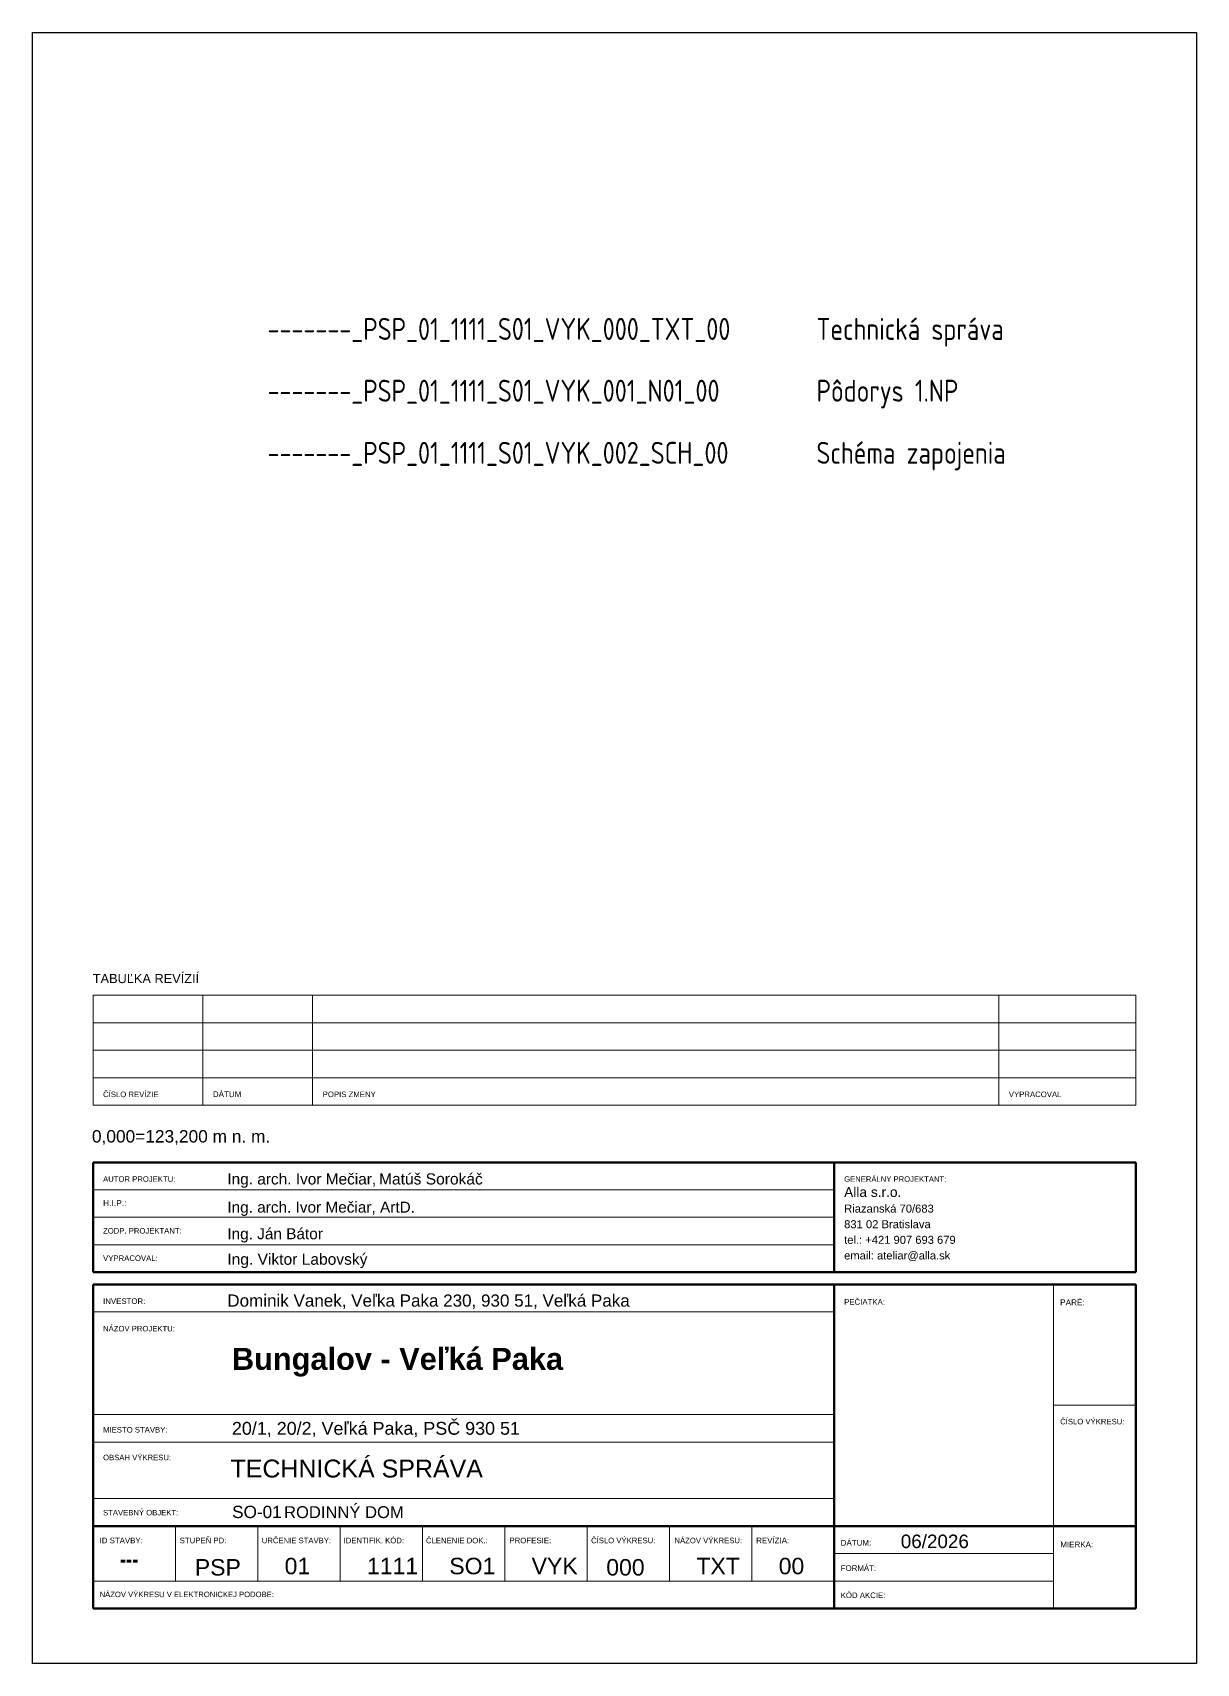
# Model space of a CAD drawing. Header units: millimetres. Extents: x 1046 to 74297, y -4150 to 54562.
# Drawn here: x 63697 to 74297, y 1270 to 16120 of the extents above; entities that cross this region are included whole.
import ezdxf

# ---------------------------------------------------------------- set-up
doc = ezdxf.new("R2010")
doc.units = ezdxf.units.MM
doc.layers.add('NETLAC', color=6, linetype='Continuous', plot=False)
doc.layers.add('Text Notes', color=7, linetype='Continuous', lineweight=9)
doc.styles.add('ARIAL', font='arial.ttf')
doc.styles.add('Arial$001H0', font='arial.ttf')
doc.styles.add('Arial$101H0', font='arialbd.ttf')
doc.styles.add('Arial_B', font='arialbd.ttf', dxfattribs={"width": 0.8, "height": 3})
doc.styles.add('ISOCPEUR_10', font='isocpeur.ttf', dxfattribs={"width": 0.8, "height": 2.5})
doc.styles.add('Microsoft Sans Serif$001H0', font='micross.ttf')

msp = doc.modelspace()

# ---------------------------------------------------------------- linework, layer by layer
at = {"color": 7, "linetype": 'Continuous', "lineweight": 9, "true_color": 0x000007}
for p, q in [((64247.5, 7353.6), (64247.5, 6353.6)), ((64247.5, 7353.6), (73747.2, 7353.6)), ((65247.4, 7353.6), (65247.4, 6353.6)), ((66247.4, 7353.6), (66247.4, 6353.6)), ((72497.3, 7353.6), (72497.3, 6353.6)), ((73747.2, 6353.6), (73747.2, 7353.6)), ((64247.5, 7103.6), (73747.2, 7103.6)), ((64247.5, 6853.6), (73747.2, 6853.6)), ((64247.5, 6603.6), (73747.2, 6603.6)), ((64247.5, 6353.6), (73747.2, 6353.6)), ((70997.3, 4832.5), (70997.3, 5832.5)), ((70997.3, 5582.5), (64247.5, 5582.5)), ((70997.3, 5332.5), (64247.5, 5332.5)), ((70997.3, 5082.5), (64247.5, 5082.5)), ((72997.2, 1770), (72997.2, 4719.9)), ((70997.3, 4470), (64247.5, 4470)), ((70997.3, 3720), (70997.3, 2520)), ((72997.2, 3620), (73747.2, 3620)), ((70997.3, 3535.4), (64247.5, 3535.4)), ((70997.3, 3285.4), (64247.5, 3285.4)), ((70997.3, 2770), (64247.5, 2770)), ((64997.4, 2520), (64997.4, 2020)), ((65747.4, 2520), (65747.4, 2020)), ((66497.4, 2520), (66497.4, 2020)), ((67247.4, 2520), (67247.4, 2020)), ((67997.4, 2520), (67997.4, 2020)), ((68747.4, 2520), (68747.4, 2020)), ((69497.3, 2520), (69497.3, 2020)), ((70247.3, 2520), (70247.3, 2020)), ((70997.3, 2520), (70997.3, 1770)), ((73747.2, 2520), (70997.3, 2520)), ((72997.2, 2270), (70997.3, 2270)), ((72997.2, 2020), (64247.5, 2020))]:
    msp.add_line(p, q, dxfattribs=at)
at = {"color": 7, "linetype": 'Continuous', "lineweight": 70, "true_color": 0x000007}
for p, q in [((64247.5, 5832.5), (73747.2, 5832.5)), ((64247.5, 5832.5), (64247.5, 4832.5)), ((70997.3, 5832.5), (70997.3, 4832.5)), ((73747.2, 5832.5), (73747.2, 4832.5)), ((73747.2, 4832.5), (64247.5, 4832.5)), ((64247.5, 1770), (64247.5, 4719.9)), ((70997.3, 4719.9), (64247.5, 4719.9)), ((70997.3, 4719.9), (70997.3, 2520)), ((73747.2, 4719.9), (70997.3, 4719.9)), ((73747.2, 4719.9), (73747.2, 1770)), ((64247.5, 2520), (70997.3, 2520)), ((70997.3, 2520), (70997.3, 1770)), ((73747.2, 2520), (70997.3, 2520)), ((73747.2, 1770), (64247.5, 1770))]:
    msp.add_line(p, q, dxfattribs=at)
at = {"layer": 'NETLAC'}
msp.add_lwpolyline([(74297.4, 1270), (63697.4, 1270), (63697.4, 16120), (74297.4, 16120)], close=True, dxfattribs=at)

# ---------------------------------------------------------------- texts
at = {"color": 7, "true_color": 0x000007}
for s, height, style, p in [('TABUĽKA REVÍZIÍ', 83.197, 'Arial$001H0', (64245.4, 7464.9)), ('ČÍSLO REVÍZIE', 50.471, 'Arial$001H0', (64339.1, 6426.5)), ('DÁTUM', 52.36, 'Arial$001H0', (65339, 6426.5)), ('POPIS ZMENY', 50.708, 'Arial$001H0', (66339, 6426.5)), ('VYPRACOVAL', 50.61, 'Arial$001H0', (72589, 6426.5)), ('0,000=123,200 m n. m.', 112.735, 'Arial$001H0', (64237.8, 6013.2)), ('AUTOR PROJEKTU:', 50.247, 'Arial$001H0', (64339.1, 5655.4)), ('Ing. arch. Ivor Mečiar, ', 100.358, 'Arial$001H0', (65471, 5630.9)), ('Matúš Sorokáč', 101.461, 'Arial$001H0', (66852.6, 5630.9)), ('GENERÁLNY PROJEKTANT:', 49.938, 'Arial$001H0', (71089, 5655.4)), ('Alla s.r.o.', 89.515, 'Microsoft Sans Serif$001H0', (71089, 5517.1)), ('H.I.P.:', 54.91, 'Arial$001H0', (64339.1, 5434.3)), ('Ing. arch. Ivor Mečiar, ArtD.', 100.071, 'Arial$001H0', (65471, 5374.6)), ('Riazanská 70/683', 73.014, 'Arial$001H0', (71089, 5374.9)), ('ZODP. PROJEKTANT:', 50.163, 'Arial$001H0', (64339.1, 5184.3)), ('Ing. Ján Bátor', 100.071, 'Arial$001H0', (65471, 5132.4)), ('831 02 Bratislava', 73.068, 'Arial$001H0', (71089, 5232.7)), ('tel.: +421 907 693 679', 72.862, 'Arial$001H0', (71089, 5090.5)), ('VYPRACOVAL:', 50.548, 'Arial$001H0', (64339.1, 4934.3)), ('Ing. Viktor Labovský', 101.461, 'Arial$001H0', (65471, 4900)), ('email: ateliar@alla.sk', 72.73, 'Arial$001H0', (71089, 4948.3)), ('Dominik Vanek, Veľka Paka 230, 930 51, Veľká Paka', 110.942, 'Arial$001H0', (65471, 4518.4)), ('INVESTOR:', 51.15, 'Arial$001H0', (64339.1, 4542.8)), ('PEČIATKA:', 50.99, 'Arial$001H0', (71089, 4535.7)), ('PARÉ:', 53.39, 'Arial$001H0', (73056.4, 4530.8)), ('NÁZOV PROJEKTU:', 50.175, 'Arial$001H0', (64339.1, 4293)), ('Bungalov - Veľká Paka', 200.348, 'Arial$101H0', (65512.8, 3942.9)), ('MIESTO STAVBY:', 50.389, 'Arial$001H0', (64339.1, 3372.1)), ('20/1, 20/2, Veľká Paka, PSČ 930 51', 116.805, 'Arial$001H0', (65512.6, 3352)), ('ČÍSLO VÝKRESU:', 50.282, 'Arial$001H0', (73056.4, 3446.5)), ('OBSAH VÝKRESU:', 50.223, 'Arial$001H0', (64339.1, 3120)), ('TECHNICKÁ SPRÁVA', 162.702, 'Microsoft Sans Serif$001H0', (65500.1, 2962.9)), ('STAVEBNÝ OBJEKT:', 50.131, 'Arial$001H0', (64339.1, 2617.5)), (' SO-01 ', 111.95, 'Arial$001H0', (65471, 2593.3)), ('RODINNÝ DOM', 108.022, 'Arial$001H0', (65987.8, 2593.3)), ('ID STAVBY:', 51.19, 'Arial$001H0', (64307.8, 2364)), ('STUPEŇ PD:', 50.78, 'Arial$001H0', (65036.5, 2364)), ('URČENIE STAVBY:', 50.196, 'Arial$001H0', (65784.4, 2364)), ('IDENTIFIK. KÓD:', 50.346, 'Arial$001H0', (66529.6, 2364)), ('ČLENENIE DOK.:', 50.324, 'Arial$001H0', (67280.2, 2364)), ('PROFESIE:', 51.18, 'Arial$001H0', (68039.9, 2364)), ('ČÍSLO VÝKRESU:', 50.282, 'Arial$001H0', (68783.9, 2364)), ('NÁZOV VÝKRESU:', 50.229, 'Arial$001H0', (69543.6, 2364)), ('REVÍZIA:', 51.73, 'Arial$001H0', (70287.6, 2364)), ('DÁTUM:', 52.02, 'Arial$001H0', (71057.7, 2342.5)), ('06/2026', 122.78, 'Arial$001H0', (71604.9, 2319.9)), ('MIERKA:', 52.21, 'Arial$001H0', (73057.6, 2327)), ('FORMÁT:', 51.43, 'Arial$001H0', (71057.7, 2112.1)), ('NÁZOV VÝKRESU V ELEKTRONICKEJ PODOBE:', 49.874, 'Arial$001H0', (64307.8, 1873.3)), ('KÓD AKCIE:', 50.88, 'Arial$001H0', (71057.7, 1864.5))]:
    msp.add_text(s, height=height, dxfattribs=dict(at, style=style)).set_placement(p)
at = {"layer": 'Text Notes', "attachment_point": 1}
for s, insert, char_height, width, style in [('-------_PSP_01_1111_S01_VYK_000_TXT_00', (65837.2, 13521.5), 200, 3213.044, 'ISOCPEUR_10'), ('Technická správa', (70837.2, 13521.5), 200, 3213.044, 'ISOCPEUR_10'), ('-------_PSP_01_1111_S01_VYK_001_N01_00', (65837.2, 12958.9), 200, 3450.904, 'ISOCPEUR_10'), ('Pôdorys 1.NP', (70837.2, 12958.9), 200, 3450.904, 'ISOCPEUR_10'), ('-------_PSP_01_1111_S01_VYK_002_SCH_00', (65837.2, 12393.4, 0.8), 200, 3213.044, 'ISOCPEUR_10'), ('Schéma zapojenia', (70837.2, 12393.4, 0.8), 200, 3213.044, 'ISOCPEUR_10'), ('01', (65992.8, 2231.4), 150, 230.886, 'ARIAL'), ('1111', (66742.8, 2231.4), 150, 461.772, 'ARIAL'), ('SO1', (67492.8, 2231.4), 150, 413.671, 'ARIAL'), ('VYK', (68242.8, 2231.4), 150, 320.885, 'ARIAL'), ('TXT', (69742.8, 2231.4), 150, 378.397, 'ARIAL'), ('00', (70492.8, 2231.4), 150, 230.886, 'ARIAL'), ('---', (64492.8, 2294), 150, 202.025, 'Arial_B'), ('PSP', (65174.7, 2220), 150, 378.397, 'ARIAL'), ('000', (68922.2, 2220), 150, 378.397, 'ARIAL')]:
    msp.add_mtext(s, dxfattribs=dict(at, insert=insert, char_height=char_height, width=width, style=style))

doc.saveas('drawing.dxf')
